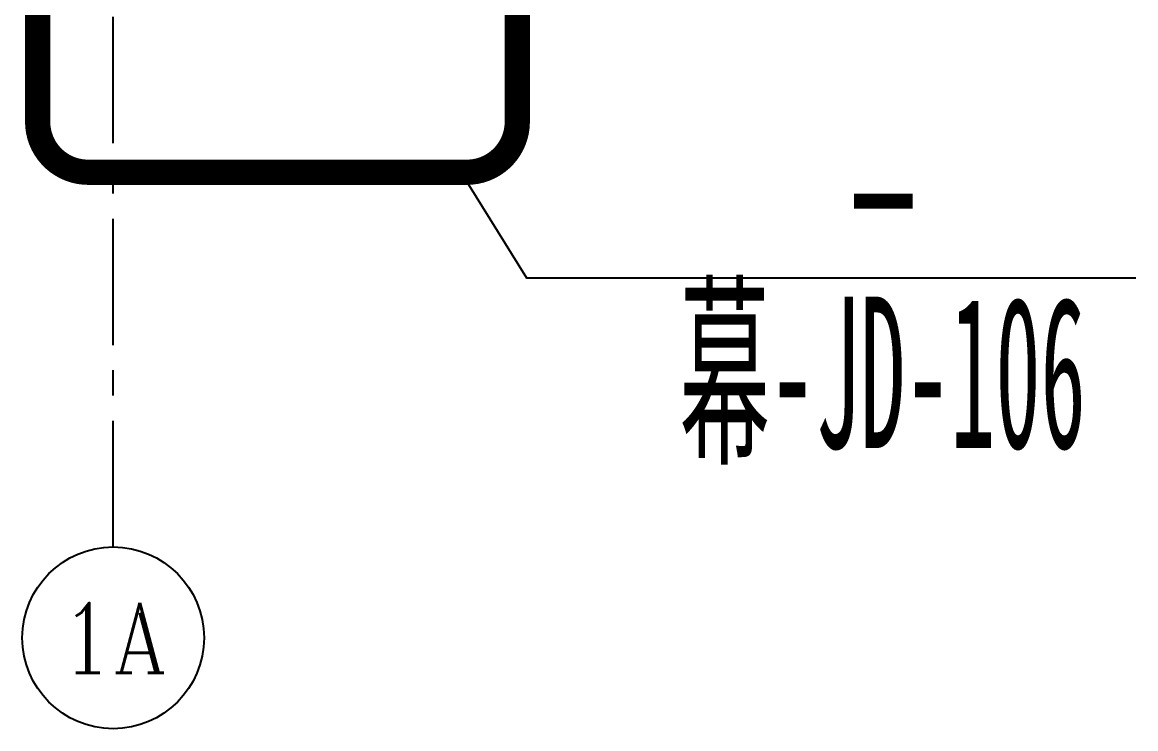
# Model space of a CAD drawing. Extents: x 220580 to 2027826, y -309201 to 71987.
# Drawn here: x 306694 to 311106, y -169175 to -166376 of the extents above; entities that cross this region are included whole.
import ezdxf
from ezdxf.enums import TextEntityAlignment as Align

# ---------------------------------------------------------------- set-up
doc = ezdxf.new("R2010")
doc.units = 0
doc.linetypes.add('CENTER', pattern=[2, 1.25, -0.25, 0.25, -0.25])
doc.linetypes.add('DASH', pattern=[0.35, 0.25, -0.1])
for name, color, linetype in [('1 轴线 辅助线', 1, 'CENTER'), ('20剖面图$0$A-AXIS-D', 1, 'Continuous'), ('20剖面图$0$PUB_TEXT', 7, 'Continuous'), ('3索引', 3, 'Continuous')]:
    doc.layers.add(name, color=color, linetype=linetype)
doc.styles.add('20剖面图$0$_TCH_AXIS', font='COMPLEX', dxfattribs={"bigfont": 'GBCBIG'})
doc.styles.add('中南符号', font='simhei.ttf')

# ---------------------------------------------------------------- blocks, each defined once
blk = doc.blocks.new('中南-指向索引')
blk.add_wipeout([(0, 5), (-0.523, 4.973), (-1.04, 4.891), (-1.545, 4.755), (-2.034, 4.568), (-2.5, 4.33), (-2.939, 4.045), (-3.346, 3.716), (-3.716, 3.346), (-4.045, 2.939), (-4.33, 2.5), (-4.568, 2.034), (-4.755, 1.545), (-4.891, 1.04), (-4.973, 0.523), (-5, 0), (-4.973, -0.523), (-4.891, -1.04), (-4.755, -1.545), (-4.568, -2.034), (-4.33, -2.5), (-4.045, -2.939), (-3.716, -3.346), (-3.346, -3.716), (-2.939, -4.045), (-2.5, -4.33), (-2.034, -4.568), (-1.545, -4.755), (-1.04, -4.891), (-0.523, -4.973), (0, -5), (0.523, -4.973), (1.04, -4.891), (1.545, -4.755), (2.034, -4.568), (2.5, -4.33), (2.939, -4.045), (3.346, -3.716), (3.716, -3.346), (4.045, -2.939), (4.33, -2.5), (4.568, -2.034), (4.755, -1.545), (4.891, -1.04), (4.973, -0.523), (5, 0), (4.973, 0.523), (4.891, 1.04), (4.755, 1.545), (4.568, 2.034), (4.33, 2.5), (4.045, 2.939), (3.716, 3.346), (3.346, 3.716), (2.939, 4.045), (2.5, 4.33), (2.034, 4.568), (1.545, 4.755), (1.04, 4.891), (0.523, 4.973)])
blk.add_line((-5, 0), (5, 0))
at = {"color": 0, "style": '中南符号', "flags": 8}
blk.add_attdef('编号', text='', height=3, dxfattribs=at).set_placement((0, 0.365), align=Align.CENTER)
at = {"color": 0, "style": '中南符号', "width": 0.932285, "flags": 8}
blk.add_attdef('图号', text='', height=3, dxfattribs=at).set_placement((-4.037, -3.373), (4.008, -3.373), align=Align.FIT)

msp = doc.modelspace()

# ---------------------------------------------------------------- linework, layer by layer
at = {"layer": '1 轴线 辅助线', "ltscale": 400}
msp.add_line((307054.4, -168454.9), (307054.4, -148390.8), dxfattribs=at)
at = {"layer": '20剖面图$0$A-AXIS-D', "color": 3}
msp.add_circle((307054.4, -168814.9), 360, dxfattribs=at)
at = {"layer": '3索引', "linetype": 'DASH', "ltscale": 1000, "const_width": 100}
msp.add_lwpolyline([(306955.3, -164630), (308455.6, -164630, -0.414214), (308655.6, -164830), (308655.6, -166770.6, -0.414214), (308455.6, -166970.6), (306955.3, -166970.6, -0.414214), (306755.3, -166770.6), (306755.3, -164830, -0.414214)], format="xyb", close=True, dxfattribs=at)
at = {"layer": '3索引'}
msp.add_lwpolyline([(308432.4, -166970.6), (308692.1, -167388.6), (309804.4, -167388.6)], dxfattribs=at)

# ---------------------------------------------------------------- texts
at = {"layer": '20剖面图$0$PUB_TEXT', "style": '20剖面图$0$_TCH_AXIS', "width": 0.969697}
msp.add_text('1A', height=276.52, dxfattribs=at).set_placement((306843.7, -168953.1), (307265.1, -168953.1), align=Align.FIT)

# ---------------------------------------------------------------- next in the draw order: block references
at = {"layer": '3索引', "color": 7}
ref = msp.add_blockref('中南-指向索引', (310105.7, -167388.6), dxfattribs=dict(at, xscale=200, yscale=200, zscale=200))
ref.add_attrib('编号', '-', dxfattribs={"layer": '0', "color": 0, "height": 600, "style": '中南符号'}).set_placement((310105.7, -167315.6), align=Align.CENTER)
ref.add_attrib('图号', '幕-JD-106', dxfattribs={"layer": '0', "color": 0, "height": 600, "style": '中南符号', "width": 0.414349}).set_placement((309298.3, -168063.2), (310907.3, -168063.2), align=Align.FIT)

doc.saveas('drawing.dxf')
